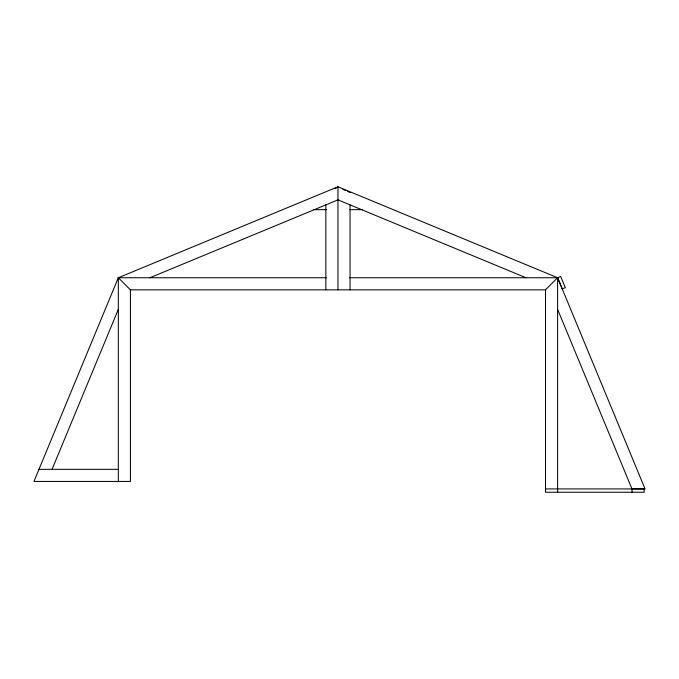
<?xml version="1.0" encoding="UTF-8"?>
<svg xmlns="http://www.w3.org/2000/svg" width="679" height="679" viewBox="0 0 679 679"><rect width="100%" height="100%" fill="white"/><g stroke="black" fill="none" stroke-linecap="round" stroke-linejoin="round"><path stroke-width="1.02" d="M118.324 277.745L33.95 481.436L130.419 481.436L130.419 289.848L118.324 277.745L337.964 186.767L557.603 277.745L562.28 288.906L565.318 287.633L560.65 276.472L557.603 277.745L545.509 289.848L130.419 289.848M52.054 469.342L118.324 309.361M335.061 188.55L337.964 187.319M149.94 277.745L337.964 199.864L525.987 277.745M313.766 209.658L326.387 209.658M349.532 209.658L362.162 209.658M118.222 277.745L326.387 277.745M349.532 277.745L557.705 277.745M38.958 469.342L118.324 469.342M545.509 488.931L644.159 488.931L644.159 492.233L545.509 492.233L545.509 289.848M342.802 189.365L345.704 190.595M347.64 191.419L350.542 192.641M557.603 277.745L645.05 488.863L631.954 488.863L557.603 309.361M632.056 488.931L632.056 492.233M557.603 277.677L557.603 492.233M350.058 204.88L350.058 289.848M337.964 186.767L337.964 289.848M325.861 204.88L325.861 289.848M118.324 277.677L118.324 481.436"/></g></svg>
